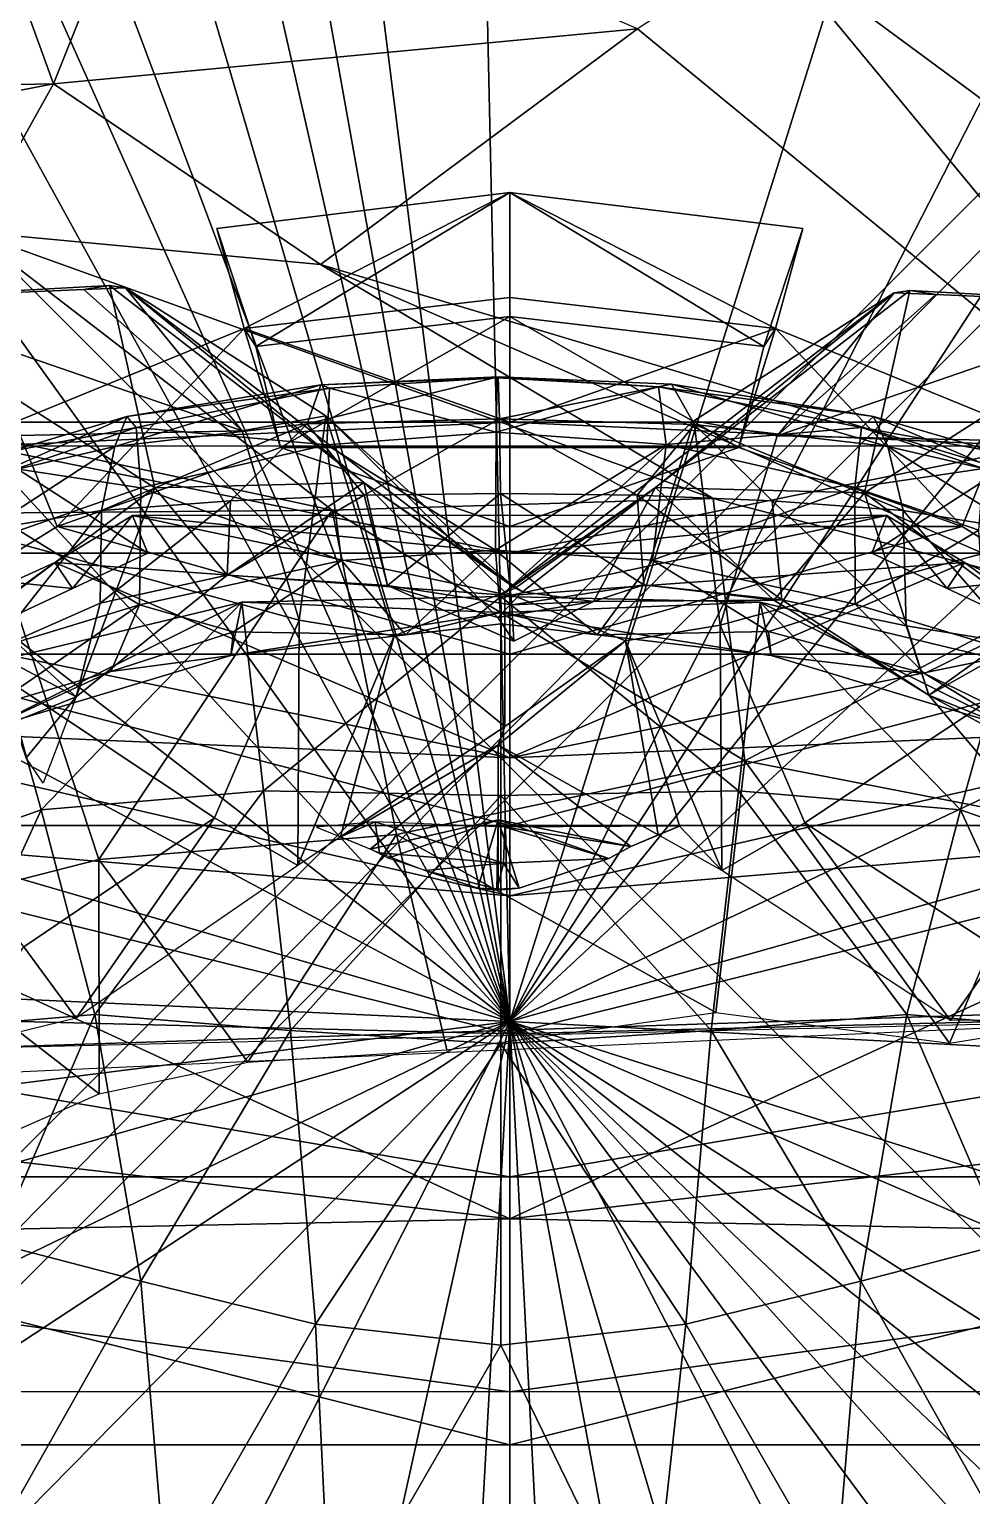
# Model space of a CAD drawing. Header units: metres. Extents: x -7.7 to 8, y -8.9 to 8.6.
# Drawn here: x -1.333 to 0.346, y 0.161 to 2.773 of the extents above; entities that cross this region are included whole.
import ezdxf

# ---------------------------------------------------------------- set-up
doc = ezdxf.new("R2010")
doc.units = ezdxf.units.M
doc.layers.add('LIBERTY', color=1, linetype='CONTINUOUS')

msp = doc.modelspace()

# ---------------------------------------------------------------- linework, layer by layer
at = {"layer": 'LIBERTY', "color": 7}
for points in [[(-7.53329, 8.63299, 0.068), (6.51222, 8.63299, 0.068), (-7.65053, -5.52977, 0.068)], [(-7.65053, -5.52977, 0.068), (6.51222, 8.63299, 0.068), (-7.53329, -5.64701, 0.068)], [(6.51222, 8.63299, 0.068), (6.62947, 8.51574, 0.068), (-7.53329, -5.64701, 0.068)], [(6.62947, 8.51574, 0.068), (6.51222, -5.64701, 0.068), (-7.53329, -5.64701, 0.068)], [(-7.53329, 8.51574, 1.70282), (-7.53329, -5.52977, 1.70282), (6.51222, -5.52977, 1.70282)], [(6.51222, 8.51574, 1.70282), (-7.53329, 8.51574, 1.70282), (6.51222, -5.52977, 1.70282)]]:
    msp.add_3dface(points, dxfattribs=at)
at = {"layer": 'LIBERTY', "color": 8}
for points in [[(4.35302, 8.44128, 1.70282), (4.80909, 7.52957, 1.70282), (-0.476806, 1.00573, 1.70282)], [(3.28199, 8.34503, 1.70282), (4.35302, 8.44128, 1.70282), (-0.476806, 1.00573, 1.70282)], [(1.48879, 7.28255, 1.70282), (3.28199, 8.34503, 1.70282), (-0.476806, 1.00573, 1.70282)], [(-1.67552, 7.6821, 4.58625), (-1.32735, 7.76374, 3.62288), (-0.476806, 1.00573, 1.70282)], [(-1.32735, 7.76374, 3.62288), (-0.62537, 7.66269, 2.23422), (-0.476806, 1.00573, 1.70282)], [(-1.92195, 7.36598, 5.52242), (-1.67552, 7.6821, 4.58625), (-0.476806, 1.00573, 1.70282)], [(-0.62537, 7.66269, 2.23422), (1.48879, 7.28255, 1.70282), (-0.476806, 1.00573, 1.70282)], [(4.80909, 7.52957, 1.70282), (4.74476, 5.85548, 1.70282), (-0.476806, 1.00573, 1.70282)], [(-2.31083, 7.2333, 6.25945), (-1.92195, 7.36598, 5.52242), (-0.476806, 1.00573, 1.70282)], [(-3.27361, 7.24602, 6.18086), (-2.84811, 7.32173, 6.3609), (-0.476806, 1.00573, 1.70282)], [(-2.84811, 7.32173, 6.3609), (-2.31083, 7.2333, 6.25945), (-0.476806, 1.00573, 1.70282)], [(-3.78088, 7.0084, 5.75108), (-3.27361, 7.24602, 6.18086), (-0.476806, 1.00573, 1.70282)], [(-4.21134, 6.20678, 5.27913), (-3.78088, 7.0084, 5.75108), (-0.476806, 1.00573, 1.70282)], [(-4.42806, 5.29645, 4.49038), (-4.21134, 6.20678, 5.27913), (-0.476806, 1.00573, 1.70282)], [(4.74476, 5.85548, 1.70282), (4.77645, 3.48371, 1.70282), (-0.476806, 1.00573, 1.70282)], [(-4.27164, 3.94917, 3.11127), (-4.42806, 5.29645, 4.49038), (-0.476806, 1.00573, 1.70282)], [(-4.34934, 3.07051, 2.64382), (-4.27164, 3.94917, 3.11127), (-0.476806, 1.00573, 1.70282)], [(4.77645, 3.48371, 1.70282), (4.41788, 2.38287, 1.70282), (-0.476806, 1.00573, 1.70282)], [(0.162123, 2.99657, 37.3349), (1.56463, 1.76336, 38.2819), (0.43796, 3.20768, 37.3217)], [(-1.28952, 2.67565, 36.3969), (-1.10272, 3.1438, 35.872), (-1.42076, 3.03617, 35.1147)], [(-1.28952, 2.67565, 36.3969), (-0.249324, 2.7735, 37.193), (-1.10272, 3.1438, 35.872)], [(-4.46891, 2.16925, 1.87476), (-4.34934, 3.07051, 2.64382), (-0.476806, 1.00573, 1.70282)], [(-1.76481, 2.66691, 35.3057), (-1.28952, 2.67565, 36.3969), (-1.42076, 3.03617, 35.1147)], [(1.56463, 1.76336, 38.2819), (0.162123, 2.99657, 37.3349), (-0.012257, 2.92597, 37.2225)], [(0.880599, 1.84557, 38.2685), (-0.012257, 2.92597, 37.2225), (-0.249324, 2.7735, 37.193)], [(0.880599, 1.84557, 38.2685), (1.56463, 1.76336, 38.2819), (-0.012257, 2.92597, 37.2225)], [(-0.813729, 2.35387, 37.3084), (-0.249324, 2.7735, 37.193), (-1.28952, 2.67565, 36.3969)], [(-0.813729, 2.35387, 37.3084), (0.880599, 1.84557, 38.2685), (-0.249324, 2.7735, 37.193)], [(-1.43675, 2.41216, 36.9052), (-1.28952, 2.67565, 36.3969), (-1.88719, 2.55987, 36.2596)], [(-1.88719, 2.55987, 36.2596), (-1.28952, 2.67565, 36.3969), (-1.76481, 2.66691, 35.3057)], [(-1.43675, 2.41216, 36.9052), (-0.813729, 2.35387, 37.3084), (-1.28952, 2.67565, 36.3969)], [(-0.79321, 1.91658, 38.3014), (-1.43675, 2.41216, 36.9052), (-2.36798, 2.25391, 36.6432)], [(-0.114645, 1.93727, 38.2704), (-0.813729, 2.35387, 37.3084), (-1.43675, 2.41216, 36.9052)], [(-0.79321, 1.91658, 38.3014), (-0.114645, 1.93727, 38.2704), (-1.43675, 2.41216, 36.9052)], [(-0.476806, 1.00573, 1.70282), (4.41788, 2.38287, 1.70282), (4.77043, 0.731899, 1.70282)], [(-0.114645, 1.93727, 38.2704), (0.516715, 1.77401, 38.1698), (-0.813729, 2.35387, 37.3084)], [(0.516715, 1.77401, 38.1698), (0.880599, 1.84557, 38.2685), (-0.813729, 2.35387, 37.3084)], [(-1.4123, 1.91117, 38.212), (-0.79321, 1.91658, 38.3014), (-2.36798, 2.25391, 36.6432)], [(-4.65866, 1.19584, 1.70282), (-4.46891, 2.16925, 1.87476), (-0.476806, 1.00573, 1.70282)], [(-0.79321, 1.91658, 38.3014), (-0.057995, 1.46954, 38.5091), (-0.114645, 1.93727, 38.2704)], [(-0.114645, 1.93727, 38.2704), (-0.057995, 1.46954, 38.5091), (0.516715, 1.77401, 38.1698)], [(-1.61387, 1.19085, 38.6316), (-1.20883, 1.29401, 38.5229), (-1.4123, 1.91117, 38.212)], [(-1.20883, 1.29401, 38.5229), (-0.79321, 1.91658, 38.3014), (-1.4123, 1.91117, 38.212)], [(-1.20883, 1.29401, 38.5229), (-0.678362, 1.33841, 38.5747), (-0.79321, 1.91658, 38.3014)], [(-0.678362, 1.33841, 38.5747), (-0.057995, 1.46954, 38.5091), (-0.79321, 1.91658, 38.3014)], [(-0.473088, 1.74757, 41.1243), (-0.237985, 1.7834, 41.1483), (-0.327468, 1.75367, 40.9328)], [(-0.237985, 1.7834, 41.1483), (-0.006396, 1.75628, 40.9401), (-0.327468, 1.75367, 40.9328)], [(-0.237985, 1.7834, 41.1483), (0.008143, 1.7567, 41.1678), (-0.006396, 1.75628, 40.9401)], [(-0.469645, 1.68319, 40.9572), (-0.473088, 1.74757, 41.1243), (-0.327468, 1.75367, 40.9328)], [(-0.057995, 1.46954, 38.5091), (0.476464, 1.36574, 38.4235), (0.516715, 1.77401, 38.1698)], [(-0.006396, 1.75628, 40.9401), (0.008143, 1.7567, 41.1678), (0.26999, 1.58706, 40.9209)], [(-0.057995, 1.46954, 38.5091), (-0.678362, 1.33841, 38.5747), (-0.109585, 1.02131, 38.3853)], [(-0.057995, 1.46954, 38.5091), (-0.109585, 1.02131, 38.3853), (0.306795, 0.966981, 38.2687)], [(0.476464, 1.36574, 38.4235), (-0.057995, 1.46954, 38.5091), (0.306795, 0.966981, 38.2687)], [(-0.77857, 1.33416, 38.4374), (-0.716461, 1.36111, 38.2991), (-0.820928, 1.35142, 38.299)], [(-0.77857, 1.33416, 38.4374), (-0.708946, 1.30602, 38.6638), (-0.716461, 1.36111, 38.2991)], [(-0.716461, 1.36111, 38.2991), (-0.487807, 1.2878, 38.7161), (-0.485656, 1.3519, 38.2972)], [(-0.708946, 1.30602, 38.6638), (-0.487807, 1.2878, 38.7161), (-0.716461, 1.36111, 38.2991)], [(0.482844, 0.995289, 38.2789), (0.476464, 1.36574, 38.4235), (0.306795, 0.966981, 38.2687)], [(-0.678362, 1.33841, 38.5747), (-1.20883, 1.29401, 38.5229), (-0.943666, 0.932877, 38.3836)], [(-0.589138, 0.954908, 38.3943), (-0.678362, 1.33841, 38.5747), (-0.943666, 0.932877, 38.3836)], [(-0.678362, 1.33841, 38.5747), (-0.589138, 0.954908, 38.3943), (-0.109585, 1.02131, 38.3853)], [(-0.487807, 1.2878, 38.7161), (-0.300226, 1.2959, 38.7122), (-0.485656, 1.3519, 38.2972)], [(-0.260966, 1.31703, 38.5839), (-0.174139, 1.35366, 38.2988), (-0.485656, 1.3519, 38.2972)], [(-0.300226, 1.2959, 38.7122), (-0.260966, 1.31703, 38.5839), (-0.485656, 1.3519, 38.2972)], [(-0.260966, 1.31703, 38.5839), (-0.212114, 1.33785, 38.4232), (-0.174139, 1.35366, 38.2988)], [(-0.627405, 1.27433, 38.9172), (-0.487807, 1.2878, 38.7161), (-0.708946, 1.30602, 38.6638)], [(-1.20883, 1.29401, 38.5229), (-1.61387, 1.19085, 38.6316), (-1.20846, 0.876667, 38.4563)], [(-1.20883, 1.29401, 38.5229), (-1.20846, 0.876667, 38.4563), (-0.943666, 0.932877, 38.3836)], [(-0.627405, 1.27433, 38.9172), (-0.499264, 1.24133, 39.2069), (-0.487807, 1.2878, 38.7161)], [(-0.499264, 1.24133, 39.2069), (-0.460031, 1.24314, 39.2039), (-0.487807, 1.2878, 38.7161)], [(-0.487807, 1.2878, 38.7161), (-0.460031, 1.24314, 39.2039), (-0.300226, 1.2959, 38.7122)], [(-0.533772, 1.24287, 39.2057), (-0.499264, 1.24133, 39.2069), (-0.627403, 1.27433, 38.9172)], [(-0.499841, 1.2397, 39.3037), (-0.499264, 1.24133, 39.2069), (-0.533772, 1.24287, 39.2057)], [(-0.499841, 1.2397, 39.3037), (-0.49719, 1.23972, 39.3112), (-0.499264, 1.24133, 39.2069)], [(-0.499264, 1.24133, 39.2069), (-0.49719, 1.23972, 39.3112), (-0.460031, 1.24314, 39.2039)], [(-4.65866, 1.19584, 1.70282), (-0.476806, 1.00573, 1.70282), (-5.07681, 0.424251, 1.70282)], [(-1.61387, 1.19085, 38.6316), (-1.46353, 0.764311, 38.5723), (-1.20846, 0.876667, 38.4563)], [(-2.57713, 0.859874, 38.4948), (-1.47093, 0.957707, 38.5473), (2.27544, 1.0797, 37.761)], [(-1.47093, 0.957707, 38.5473), (0.763872, 1.01009, 38.2707), (2.27544, 1.0797, 37.761)], [(-5.07681, 0.424251, 1.70282), (-0.476806, 1.00573, 1.70282), (-5.23976, -0.355865, 1.70282)], [(-5.23976, -0.355865, 1.70282), (-0.476806, 1.00573, 1.70282), (-4.90729, -1.13763, 1.70282)], [(-4.90729, -1.13763, 1.70282), (-0.476806, 1.00573, 1.70282), (-4.349, -1.53675, 1.70282)], [(-4.349, -1.53675, 1.70282), (-0.476806, 1.00573, 1.70282), (-3.91534, -2.48409, 1.70282)], [(-3.91534, -2.48409, 1.70282), (-0.476806, 1.00573, 1.70282), (-2.88971, -3.758, 1.70282)], [(-2.88971, -3.758, 1.70282), (-0.476806, 1.00573, 1.70282), (-1.68066, -4.42448, 1.70282)], [(-0.476806, 1.00573, 1.70282), (-0.767168, -4.21143, 1.70282), (-1.68066, -4.42448, 1.70282)], [(-0.476806, 1.00573, 1.70282), (-0.233383, -3.70386, 1.83629), (-0.767168, -4.21143, 1.70282)], [(0.374017, -3.56488, 2.18668), (-0.233383, -3.70386, 1.83629), (-0.476806, 1.00573, 1.70282)], [(0.800848, -3.29084, 3.27774), (0.374017, -3.56488, 2.18668), (-0.476806, 1.00573, 1.70282)], [(1.60673, -3.00854, 3.55503), (0.800848, -3.29084, 3.27774), (-0.476806, 1.00573, 1.70282)], [(2.42147, -2.90493, 3.33025), (1.60673, -3.00854, 3.55503), (-0.476806, 1.00573, 1.70282)], [(3.09125, -2.94536, 1.95232), (2.42147, -2.90493, 3.33025), (-0.476806, 1.00573, 1.70282)], [(3.09125, -2.94536, 1.95232), (-0.476806, 1.00573, 1.70282), (3.81552, -3.07995, 1.70282)], [(-0.476806, 1.00573, 1.70282), (4.36626, -2.83686, 1.70282), (3.81552, -3.07995, 1.70282)], [(-0.476806, 1.00573, 1.70282), (4.42365, -2.10151, 1.70282), (4.36626, -2.83686, 1.70282)], [(-0.476806, 1.00573, 1.70282), (4.09195, -0.954796, 1.70282), (4.42365, -2.10151, 1.70282)], [(-0.476806, 1.00573, 1.70282), (4.42515, -0.550049, 1.70282), (4.09195, -0.954796, 1.70282)], [(-0.476806, 1.00573, 1.70282), (4.77043, 0.731899, 1.70282), (4.42515, -0.550049, 1.70282)]]:
    msp.add_3dface(points, dxfattribs=at)
at = {"layer": 'LIBERTY', "color": 2}
for points in [[(-0.476806, 2.48228, 43.158), (-0.998916, 2.41819, 43.1639), (-0.95006, 2.23996, 43.139)], [(-0.998916, 2.41819, 43.1639), (-0.476806, 2.48228, 43.158), (-0.929386, 2.20786, 42.5919)], [(-0.476806, 2.48228, 43.158), (-0.95006, 2.23996, 43.139), (-0.476806, 2.29517, 43.123)], [(-0.929386, 2.20786, 42.5919), (-0.476806, 2.48228, 43.158), (-0.476806, 2.26104, 42.5715)], [(0.045303, 2.41819, 43.1639), (-0.476806, 2.48228, 43.158), (-0.003553, 2.23996, 43.139)], [(-0.003553, 2.23996, 43.139), (-0.476806, 2.48228, 43.158), (-0.476806, 2.29517, 43.123)], [(-0.476806, 2.48228, 43.158), (0.045303, 2.41819, 43.1639), (-0.024227, 2.20786, 42.5919)], [(-0.476806, 2.48228, 43.158), (-0.024227, 2.20786, 42.5919), (-0.476806, 2.26104, 42.5715)], [(-0.95006, 2.23996, 43.139), (-0.998916, 2.41819, 43.1639), (-0.929386, 2.20786, 42.5919)], [(0.045303, 2.41819, 43.1639), (-0.003553, 2.23996, 43.139), (-0.024227, 2.20786, 42.5919)], [(-0.95006, 2.23996, 43.139), (-0.476806, 2.07319, 43.1886), (-0.476806, 2.29517, 43.123)], [(-0.476806, 2.07319, 43.1886), (-0.003553, 2.23996, 43.139), (-0.476806, 2.29517, 43.123)], [(-0.885157, 2.02785, 42.6393), (-0.929386, 2.20786, 42.5919), (-0.476806, 2.26104, 42.5715)], [(-0.476806, 2.02785, 42.6393), (-0.885157, 2.02785, 42.6393), (-0.476806, 2.26104, 42.5715)], [(-0.024227, 2.20786, 42.5919), (-0.068456, 2.02785, 42.6393), (-0.476806, 2.26104, 42.5715)], [(-0.068456, 2.02785, 42.6393), (-0.476806, 2.02785, 42.6393), (-0.476806, 2.26104, 42.5715)], [(-1.35833, 2.07319, 43.1886), (-0.95006, 2.23996, 43.139), (-1.28292, 1.88746, 42.6937)], [(-1.35833, 2.07319, 43.1886), (-0.476806, 2.07319, 43.1886), (-0.95006, 2.23996, 43.139)], [(-1.28292, 1.88746, 42.6937), (-0.95006, 2.23996, 43.139), (-0.885157, 2.02785, 42.6393)], [(-0.885157, 2.02785, 42.6393), (-0.95006, 2.23996, 43.139), (-0.929386, 2.20786, 42.5919)], [(-0.476806, 2.07319, 43.1886), (0.404715, 2.07319, 43.1886), (-0.003553, 2.23996, 43.139)], [(-0.003553, 2.23996, 43.139), (-0.068456, 2.02785, 42.6393), (-0.024227, 2.20786, 42.5919)], [(-0.003553, 2.23996, 43.139), (0.329309, 1.88746, 42.6937), (-0.068456, 2.02785, 42.6393)], [(-0.003553, 2.23996, 43.139), (0.404715, 2.07319, 43.1886), (0.329309, 1.88746, 42.6937)], [(-1.65068, 1.65992, 42.782), (-1.35833, 2.07319, 43.1886), (-1.28292, 1.88746, 42.6937)], [(-1.4173, 2.03047, 43.3464), (-0.476806, 2.03075, 43.3458), (-0.476806, 2.07319, 43.1886)], [(-1.35833, 2.07319, 43.1886), (-1.4173, 2.03047, 43.3464), (-0.476806, 2.07319, 43.1886)], [(-0.476806, 2.03075, 43.3458), (0.463685, 2.03047, 43.3464), (-0.476806, 2.07319, 43.1886)], [(0.463685, 2.03047, 43.3464), (0.404715, 2.07319, 43.1886), (-0.476806, 2.07319, 43.1886)], [(0.404715, 2.07319, 43.1886), (0.697071, 1.65992, 42.782), (0.329309, 1.88746, 42.6937)], [(-1.86884, 1.8397, 43.4475), (-1.1218, 1.83984, 43.4471), (-1.4173, 2.03047, 43.3464)], [(-1.4173, 2.03047, 43.3464), (-0.476806, 1.83995, 43.4467), (-0.476806, 2.03075, 43.3458)], [(-1.1218, 1.83984, 43.4471), (-0.476806, 1.83995, 43.4467), (-1.4173, 2.03047, 43.3464)], [(-0.476806, 1.88746, 42.6937), (-1.28292, 1.88746, 42.6937), (-0.885157, 2.02785, 42.6393)], [(-0.476806, 1.88746, 42.6937), (-0.885157, 2.02785, 42.6393), (-0.476806, 2.02785, 42.6393)], [(-0.476806, 1.83995, 43.4467), (0.463685, 2.03047, 43.3464), (-0.476806, 2.03075, 43.3458)], [(-0.476806, 1.83995, 43.4467), (0.168191, 1.83984, 43.4471), (0.463685, 2.03047, 43.3464)], [(0.329309, 1.88746, 42.6937), (-0.476806, 1.88746, 42.6937), (-0.068456, 2.02785, 42.6393)], [(-0.068456, 2.02785, 42.6393), (-0.476806, 1.88746, 42.6937), (-0.476806, 2.02785, 42.6393)], [(0.168191, 1.83984, 43.4471), (0.915224, 1.8397, 43.4475), (0.463685, 2.03047, 43.3464)], [(-1.28718, 1.82329, 43.8639), (-1.1488, 1.90702, 43.8269), (-1.25592, 1.7766, 43.4746)], [(-1.28718, 1.82329, 43.8639), (-0.476806, 1.76445, 43.8892), (-1.1488, 1.90702, 43.8269)], [(-1.25592, 1.7766, 43.4746), (-1.1488, 1.90702, 43.8269), (-1.1218, 1.83984, 43.4471)], [(-1.1488, 1.90702, 43.8269), (-0.476806, 1.76445, 43.8892), (-0.476806, 1.90713, 43.8265)], [(-1.1488, 1.90702, 43.8269), (-0.476806, 1.90713, 43.8265), (-0.476806, 1.83995, 43.4467)], [(-1.1218, 1.83984, 43.4471), (-1.1488, 1.90702, 43.8269), (-0.476806, 1.83995, 43.4467)], [(-0.476806, 1.76445, 43.8892), (0.195191, 1.90702, 43.8269), (-0.476806, 1.90713, 43.8265)], [(-0.476806, 1.90713, 43.8265), (0.195191, 1.90702, 43.8269), (-0.476806, 1.83995, 43.4467)], [(-0.476806, 1.76445, 43.8892), (0.333562, 1.82329, 43.8639), (0.195191, 1.90702, 43.8269)], [(0.195191, 1.90702, 43.8269), (0.168191, 1.83984, 43.4471), (-0.476806, 1.83995, 43.4467)], [(0.195191, 1.90702, 43.8269), (0.302312, 1.7766, 43.4746), (0.168191, 1.83984, 43.4471)], [(0.195191, 1.90702, 43.8269), (0.333562, 1.82329, 43.8639), (0.302312, 1.7766, 43.4746)], [(-0.476806, 1.65992, 42.782), (-1.65068, 1.65992, 42.782), (-1.28292, 1.88746, 42.6937)], [(-0.476806, 1.65992, 42.782), (-1.28292, 1.88746, 42.6937), (-0.476806, 1.88746, 42.6937)], [(0.697071, 1.65992, 42.782), (-0.476806, 1.65992, 42.782), (0.329309, 1.88746, 42.6937)], [(0.329309, 1.88746, 42.6937), (-0.476806, 1.65992, 42.782), (-0.476806, 1.88746, 42.6937)], [(-1.86884, 1.8397, 43.4475), (-1.25592, 1.7766, 43.4746), (-1.1218, 1.83984, 43.4471)], [(-1.52419, 1.65066, 43.5291), (-1.25592, 1.7766, 43.4746), (-1.86884, 1.8397, 43.4475)], [(-1.1218, 1.83984, 43.4471), (-0.476806, 1.84006, 43.4463), (-0.476806, 1.8402, 43.4459)], [(-0.476806, 1.84006, 43.4463), (0.168191, 1.83984, 43.4471), (-0.476806, 1.8402, 43.4459)], [(0.302312, 1.7766, 43.4746), (0.915224, 1.8397, 43.4475), (0.168191, 1.83984, 43.4471)], [(0.302312, 1.7766, 43.4746), (0.570577, 1.65066, 43.5291), (0.915224, 1.8397, 43.4475)], [(-1.56279, 1.69763, 43.9186), (-1.28718, 1.82329, 43.8639), (-1.52419, 1.65066, 43.5291)], [(-1.56279, 1.69763, 43.9186), (-0.476806, 1.47542, 44.0217), (-1.28718, 1.82329, 43.8639)], [(-1.52419, 1.65066, 43.5291), (-1.28718, 1.82329, 43.8639), (-1.25592, 1.7766, 43.4746)], [(-0.476806, 1.47542, 44.0217), (-0.476806, 1.76445, 43.8892), (-1.28718, 1.82329, 43.8639)], [(-0.476806, 1.47542, 44.0217), (0.609175, 1.69763, 43.9186), (0.333562, 1.82329, 43.8639)], [(-0.476806, 1.76445, 43.8892), (-0.476806, 1.47542, 44.0217), (0.333562, 1.82329, 43.8639)], [(0.333562, 1.82329, 43.8639), (0.570577, 1.65066, 43.5291), (0.302312, 1.7766, 43.4746)], [(0.333562, 1.82329, 43.8639), (0.609175, 1.69763, 43.9186), (0.570577, 1.65066, 43.5291)], [(-1.79431, 1.53226, 43.9937), (-0.476806, 1.47542, 44.0217), (-1.56279, 1.69763, 43.9186)], [(-0.476806, 1.47542, 44.0217), (0.840698, 1.53226, 43.9937), (0.609175, 1.69763, 43.9186)], [(-0.476806, 1.35456, 42.9009), (-1.97462, 1.35456, 42.9009), (-1.65068, 1.65992, 42.782)], [(-0.476806, 1.35456, 42.9009), (-1.65068, 1.65992, 42.782), (-0.476806, 1.65992, 42.782)], [(1.02101, 1.35456, 42.9009), (-0.476806, 1.35456, 42.9009), (0.697071, 1.65992, 42.782)], [(0.697071, 1.65992, 42.782), (-0.476806, 1.35456, 42.9009), (-0.476806, 1.65992, 42.782)], [(-2.00259, 1.35707, 44.0841), (-0.476806, 1.22947, 44.1464), (-1.79431, 1.53226, 43.9937)], [(-0.476806, 1.22947, 44.1464), (-0.476806, 1.47542, 44.0217), (-1.79431, 1.53226, 43.9937)], [(-0.476806, 1.22947, 44.1464), (1.04897, 1.35707, 44.0841), (0.840698, 1.53226, 43.9937)], [(-0.476806, 1.47542, 44.0217), (-0.476806, 1.22947, 44.1464), (0.840698, 1.53226, 43.9937)], [(-2.33632, 0.869279, 44.3204), (-0.476806, 0.653912, 44.4234), (-2.00259, 1.35707, 44.0841)], [(-0.476806, 0.983801, 43.0458), (-2.24235, 1.0282, 43.0458), (-1.97462, 1.35456, 42.9009)], [(-0.476806, 0.653912, 44.4234), (-0.476806, 1.22947, 44.1464), (-2.00259, 1.35707, 44.0841)], [(-0.476806, 0.983801, 43.0458), (-1.97462, 1.35456, 42.9009), (-0.476806, 1.35456, 42.9009)], [(-0.476806, 0.653912, 44.4234), (1.3827, 0.869279, 44.3204), (1.04897, 1.35707, 44.0841)], [(-0.476806, 1.22947, 44.1464), (-0.476806, 0.653912, 44.4234), (1.04897, 1.35707, 44.0841)], [(1.28874, 1.0282, 43.0458), (-0.476806, 0.983801, 43.0458), (1.02101, 1.35456, 42.9009)], [(1.02101, 1.35456, 42.9009), (-0.476806, 0.983801, 43.0458), (-0.476806, 1.35456, 42.9009)], [(-0.476806, 0.729098, 43.1556), (-2.37684, 0.729098, 43.1556), (-2.24235, 1.0282, 43.0458)], [(-0.476806, 0.729098, 43.1556), (-2.24235, 1.0282, 43.0458), (-0.476806, 0.983801, 43.0458)], [(1.42323, 0.729098, 43.1556), (-0.476806, 0.729098, 43.1556), (1.28874, 1.0282, 43.0458)], [(1.28874, 1.0282, 43.0458), (-0.476806, 0.729098, 43.1556), (-0.476806, 0.983801, 43.0458)], [(-2.43993, 0.613729, 44.4444), (-0.476806, 0.653912, 44.4234), (-2.33632, 0.869279, 44.3204)], [(-0.476806, 0.653912, 44.4234), (1.48632, 0.613729, 44.4444), (1.3827, 0.869279, 44.3204)], [(-0.476806, 0.251642, 43.3426), (-2.56979, 0.251642, 43.3426), (-2.37684, 0.729098, 43.1556)], [(-0.476806, 0.251642, 43.3426), (-2.37684, 0.729098, 43.1556), (-0.476806, 0.729098, 43.1556)], [(1.61617, 0.251642, 43.3426), (-0.476806, 0.251642, 43.3426), (1.42323, 0.729098, 43.1556)], [(1.42323, 0.729098, 43.1556), (-0.476806, 0.251642, 43.3426), (-0.476806, 0.729098, 43.1556)], [(-2.43993, 0.613729, 44.4444), (-0.476806, 0.345918, 44.5942), (-0.476806, 0.653912, 44.4234)], [(-0.476806, 0.345918, 44.5942), (1.48632, 0.613729, 44.4444), (-0.476806, 0.653912, 44.4234)], [(-2.54152, 0.346796, 44.5939), (-0.476806, 0.345918, 44.5942), (-2.43993, 0.613729, 44.4444)], [(-0.476806, 0.345918, 44.5942), (1.5879, 0.346796, 44.5939), (1.48632, 0.613729, 44.4444)], [(-2.604, -0.251465, 44.9168), (-0.476806, -0.24818, 44.9149), (-2.54152, 0.346796, 44.5939)], [(-0.476806, -0.24818, 44.9149), (-0.476806, 0.345918, 44.5942), (-2.54152, 0.346796, 44.5939)], [(-0.476806, -0.24818, 44.9149), (1.65039, -0.251465, 44.9168), (1.5879, 0.346796, 44.5939)], [(-0.476806, 0.345918, 44.5942), (-0.476806, -0.24818, 44.9149), (1.5879, 0.346796, 44.5939)], [(-0.476806, -0.242513, 43.5372), (-2.61604, -0.242513, 43.5372), (-2.56979, 0.251642, 43.3426)], [(-0.476806, -0.242513, 43.5372), (-2.56979, 0.251642, 43.3426), (-0.476806, 0.251642, 43.3426)], [(1.66242, -0.242513, 43.5372), (-0.476806, -0.242513, 43.5372), (1.61617, 0.251642, 43.3426)], [(1.61617, 0.251642, 43.3426), (-0.476806, -0.242513, 43.5372), (-0.476806, 0.251642, 43.3426)]]:
    msp.add_3dface(points, dxfattribs=at)
at = {"layer": 'LIBERTY', "color": 1}
for points in [[(-1.63432, 2.29197, 38.5867), (-1.18964, 2.31628, 38.5318), (-1.23571, 2.30918, 38.5106)], [(-1.63432, 2.29197, 38.5867), (-1.10912, 1.95632, 39.849), (-1.18964, 2.31628, 38.5318)], [(-1.63432, 2.29197, 38.5867), (-1.23571, 2.30918, 38.5106), (-0.953367, 2.05744, 38.3737)], [(-1.18964, 2.31628, 38.5318), (-1.16152, 2.31217, 38.5756), (-1.23571, 2.30918, 38.5106)], [(-1.23571, 2.30918, 38.5106), (-1.16152, 2.31217, 38.5756), (-0.953367, 2.05744, 38.3737)], [(-0.736647, 1.9656, 39.8119), (-1.16152, 2.31217, 38.5756), (-1.18964, 2.31628, 38.5318)], [(-1.10912, 1.95632, 39.849), (-0.736647, 1.9656, 39.8119), (-1.18964, 2.31628, 38.5318)], [(-1.16152, 2.31217, 38.5756), (-0.804601, 2.08456, 38.4694), (-0.953367, 2.05744, 38.3737)], [(-0.736647, 1.9656, 39.8119), (-0.466902, 1.7773, 39.6419), (-1.16152, 2.31217, 38.5756)], [(-1.16152, 2.31217, 38.5756), (-0.466902, 1.7773, 39.6419), (-0.804601, 2.08456, 38.4694)], [(-0.485535, 1.7703, 39.5258), (-0.216966, 1.95673, 39.7043), (0.207904, 2.3033, 38.468)], [(-0.485535, 1.7703, 39.5258), (0.207904, 2.3033, 38.468), (-0.149012, 2.07569, 38.3617)], [(0.207904, 2.3033, 38.468), (-0.216966, 1.95673, 39.7043), (0.236024, 2.30741, 38.4242)], [(-0.216966, 1.95673, 39.7043), (0.15551, 1.94745, 39.7413), (0.236024, 2.30741, 38.4242)], [(-0.149012, 2.07569, 38.3617), (0.207904, 2.3033, 38.468), (-0.000246, 2.04857, 38.2661)], [(0.207904, 2.3033, 38.468), (0.282095, 2.30031, 38.4029), (-0.000246, 2.04857, 38.2661)], [(0.282095, 2.30031, 38.4029), (0.680709, 2.28309, 38.4791), (-0.000246, 2.04857, 38.2661)], [(0.15551, 1.94745, 39.7413), (0.680709, 2.28309, 38.4791), (0.236024, 2.30741, 38.4242)], [(0.207904, 2.3033, 38.468), (0.236024, 2.30741, 38.4242), (0.282095, 2.30031, 38.4029)], [(0.236024, 2.30741, 38.4242), (0.680709, 2.28309, 38.4791), (0.282095, 2.30031, 38.4029)], [(-2.00742, 2.03563, 38.5713), (-1.63432, 2.29197, 38.5867), (-0.953367, 2.05744, 38.3737)], [(-1.41122, 1.73035, 39.8346), (-1.10912, 1.95632, 39.849), (-1.63432, 2.29197, 38.5867)], [(0.680709, 2.28309, 38.4791), (1.05381, 2.02676, 38.4637), (-0.000246, 2.04857, 38.2661)], [(0.15551, 1.94745, 39.7413), (0.457608, 1.72148, 39.727), (0.680709, 2.28309, 38.4791)], [(-0.813259, 2.13971, 42.0584), (-0.497235, 2.15389, 42.0458), (-0.837515, 2.0698, 41.739)], [(-0.837515, 2.0698, 41.739), (-0.497235, 2.15389, 42.0458), (-0.495153, 2.07899, 41.7248)], [(-0.813259, 2.13971, 42.0584), (-0.499313, 2.152, 42.3322), (-0.497235, 2.15389, 42.0458)], [(-0.797704, 2.13365, 42.3423), (-0.499313, 2.152, 42.3322), (-0.813259, 2.13971, 42.0584)], [(-0.797704, 2.13365, 42.3423), (-0.501042, 2.05512, 42.5492), (-0.499313, 2.152, 42.3322)], [(-0.501042, 2.05512, 42.5492), (-0.211709, 2.13624, 42.3399), (-0.499313, 2.152, 42.3322)], [(-0.499313, 2.152, 42.3322), (-0.211709, 2.13624, 42.3399), (-0.497235, 2.15389, 42.0458)], [(-0.211709, 2.13624, 42.3399), (-0.188755, 2.14064, 42.054), (-0.497235, 2.15389, 42.0458)], [(-0.497235, 2.15389, 42.0458), (-0.188755, 2.14064, 42.054), (-0.495153, 2.07899, 41.7248)], [(-1.15902, 2.08329, 42.085), (-0.813259, 2.13971, 42.0584), (-1.18065, 2.0299, 41.7674)], [(-1.18065, 2.0299, 41.7674), (-0.813259, 2.13971, 42.0584), (-0.837515, 2.0698, 41.739)], [(-1.15902, 2.08329, 42.085), (-0.797704, 2.13365, 42.3423), (-0.813259, 2.13971, 42.0584)], [(-1.14235, 2.06328, 42.3757), (-0.797704, 2.13365, 42.3423), (-1.15902, 2.08329, 42.085)], [(-1.14235, 2.06328, 42.3757), (-0.80263, 2.03281, 42.5606), (-0.797704, 2.13365, 42.3423)], [(-0.80263, 2.03281, 42.5606), (-0.501042, 2.05512, 42.5492), (-0.797704, 2.13365, 42.3423)], [(-0.501042, 2.05512, 42.5492), (-0.197886, 2.03334, 42.5606), (-0.211709, 2.13624, 42.3399)], [(-0.188755, 2.14064, 42.054), (-0.147556, 2.06904, 41.738), (-0.495153, 2.07899, 41.7248)], [(-0.211709, 2.13624, 42.3399), (0.171018, 2.0834, 42.085), (-0.188755, 2.14064, 42.054)], [(-0.197886, 2.03334, 42.5606), (0.149967, 2.06367, 42.3757), (-0.211709, 2.13624, 42.3399)], [(-0.211709, 2.13624, 42.3399), (0.149967, 2.06367, 42.3757), (0.171018, 2.0834, 42.085)], [(-0.188755, 2.14064, 42.054), (0.197102, 2.02988, 41.7674), (-0.147556, 2.06904, 41.738)], [(-0.188755, 2.14064, 42.054), (0.171018, 2.0834, 42.085), (0.197102, 2.02988, 41.7674)], [(-1.37063, 2.02004, 42.1087), (-1.15902, 2.08329, 42.085), (-1.38759, 1.98132, 41.8028)], [(-1.38759, 1.98132, 41.8028), (-1.15902, 2.08329, 42.085), (-1.18065, 2.0299, 41.7674)], [(-1.37063, 2.02004, 42.1087), (-1.14235, 2.06328, 42.3757), (-1.15902, 2.08329, 42.085)], [(-1.20404, 1.9157, 41.4624), (-0.837515, 2.0698, 41.739), (-0.974247, 1.93266, 41.43)], [(-1.18065, 2.0299, 41.7674), (-0.837515, 2.0698, 41.739), (-1.20404, 1.9157, 41.4624)], [(-0.974247, 1.93266, 41.43), (-0.837515, 2.0698, 41.739), (-0.736113, 1.94284, 41.4106)], [(-0.953367, 2.05744, 38.3737), (-0.804601, 2.08456, 38.4694), (-0.851794, 1.72032, 38.2697)], [(-0.804601, 2.08456, 38.4694), (-0.682849, 1.69256, 38.3531), (-0.851794, 1.72032, 38.2697)], [(-0.837515, 2.0698, 41.739), (-0.495153, 2.07899, 41.7248), (-0.736113, 1.94284, 41.4106)], [(-0.804601, 2.08456, 38.4694), (-0.485535, 1.7703, 39.5258), (-0.682849, 1.69256, 38.3531)], [(-0.466902, 1.7773, 39.6419), (-0.485535, 1.7703, 39.5258), (-0.804601, 2.08456, 38.4694)], [(-0.736113, 1.94284, 41.4106), (-0.495153, 2.07899, 41.7248), (-0.493413, 1.94623, 41.4042)], [(-0.495153, 2.07899, 41.7248), (-0.249923, 1.94284, 41.4106), (-0.493413, 1.94623, 41.4042)], [(-0.495153, 2.07899, 41.7248), (-0.147556, 2.06904, 41.738), (-0.249923, 1.94284, 41.4106)], [(-0.485535, 1.7703, 39.5258), (-0.149012, 2.07569, 38.3617), (-0.270764, 1.68369, 38.2455)], [(-0.270764, 1.68369, 38.2455), (-0.149012, 2.07569, 38.3617), (-0.101819, 1.71145, 38.1621)], [(-0.147556, 2.06904, 41.738), (-0.009424, 1.93266, 41.43), (-0.249923, 1.94284, 41.4106)], [(-0.197886, 2.03334, 42.5606), (0.137859, 1.95657, 42.6), (0.149967, 2.06367, 42.3757)], [(-0.149012, 2.07569, 38.3617), (-0.000246, 2.04857, 38.2661), (-0.101819, 1.71145, 38.1621)], [(-0.147556, 2.06904, 41.738), (0.224307, 1.9157, 41.4624), (-0.009424, 1.93266, 41.43)], [(-0.147556, 2.06904, 41.738), (0.197102, 2.02988, 41.7674), (0.224307, 1.9157, 41.4624)], [(0.137859, 1.95657, 42.6), (0.367348, 1.99039, 42.3919), (0.149967, 2.06367, 42.3757)], [(0.149967, 2.06367, 42.3757), (0.386921, 2.02, 42.1087), (0.171018, 2.0834, 42.085)], [(0.149967, 2.06367, 42.3757), (0.367348, 1.99039, 42.3919), (0.386921, 2.02, 42.1087)], [(0.171018, 2.0834, 42.085), (0.386921, 2.02, 42.1087), (0.408295, 1.98124, 41.8028)], [(0.171018, 2.0834, 42.085), (0.408295, 1.98124, 41.8028), (0.197102, 2.02988, 41.7674)], [(-2.00742, 2.03563, 38.5713), (-0.953367, 2.05744, 38.3737), (-0.851794, 1.72032, 38.2697)], [(-1.3555, 1.99019, 42.3919), (-1.14235, 2.06328, 42.3757), (-1.37063, 2.02004, 42.1087)], [(-1.3555, 1.99019, 42.3919), (-1.13385, 1.95585, 42.6), (-1.14235, 2.06328, 42.3757)], [(-1.13385, 1.95585, 42.6), (-0.80263, 2.03281, 42.5606), (-1.14235, 2.06328, 42.3757)], [(-0.80263, 2.03281, 42.5606), (-0.502078, 1.8451, 42.6619), (-0.501042, 2.05512, 42.5492)], [(-0.502078, 1.8451, 42.6619), (-0.197886, 2.03334, 42.5606), (-0.501042, 2.05512, 42.5492)], [(-0.000246, 2.04857, 38.2661), (1.05381, 2.02676, 38.4637), (-0.101819, 1.71145, 38.1621)], [(-2.00742, 2.03563, 38.5713), (-0.851794, 1.72032, 38.2697), (-1.00286, 1.36826, 38.1966)], [(-1.34234, 1.13825, 38.2125), (-2.00742, 2.03563, 38.5713), (-1.00286, 1.36826, 38.1966)], [(-1.40915, 1.88104, 41.5161), (-1.18065, 2.0299, 41.7674), (-1.20404, 1.9157, 41.4624)], [(-1.38759, 1.98132, 41.8028), (-1.18065, 2.0299, 41.7674), (-1.40915, 1.88104, 41.5161)], [(-1.13385, 1.95585, 42.6), (-0.776648, 1.82643, 42.6732), (-0.80263, 2.03281, 42.5606)], [(-0.776648, 1.82643, 42.6732), (-0.502078, 1.8451, 42.6619), (-0.80263, 2.03281, 42.5606)], [(-0.502078, 1.8451, 42.6619), (-0.222333, 1.8272, 42.6731), (-0.197886, 2.03334, 42.5606)], [(-0.222333, 1.8272, 42.6731), (0.137859, 1.95657, 42.6), (-0.197886, 2.03334, 42.5606)], [(-0.101819, 1.71145, 38.1621), (1.05381, 2.02676, 38.4637), (0.049248, 1.35939, 38.089)], [(0.049248, 1.35939, 38.089), (1.05381, 2.02676, 38.4637), (0.397178, 1.13198, 38.0757)], [(0.197102, 2.02988, 41.7674), (0.408295, 1.98124, 41.8028), (0.433677, 1.88104, 41.5161)], [(0.197102, 2.02988, 41.7674), (0.433677, 1.88104, 41.5161), (0.224307, 1.9157, 41.4624)], [(-1.35066, 1.87992, 42.6127), (-1.13385, 1.95585, 42.6), (-1.3555, 1.99019, 42.3919)], [(0.137859, 1.95657, 42.6), (0.358864, 1.88043, 42.6127), (0.367348, 1.99039, 42.3919)], [(-1.10912, 1.95632, 39.849), (-0.980274, 1.8008, 41.1232), (-0.736647, 1.9656, 39.8119)], [(-0.980274, 1.8008, 41.1232), (-0.694581, 1.78239, 41.0965), (-0.736647, 1.9656, 39.8119)], [(-0.694581, 1.78239, 41.0965), (-0.497775, 1.7252, 40.6665), (-0.736647, 1.9656, 39.8119)], [(-0.736647, 1.9656, 39.8119), (-0.454062, 1.7707, 40.4705), (-0.466902, 1.7773, 39.6419)], [(-0.497775, 1.7252, 40.6665), (-0.454062, 1.7707, 40.4705), (-0.736647, 1.9656, 39.8119)], [(-1.24953, 1.58353, 40.9806), (-1.10912, 1.95632, 39.849), (-1.41122, 1.73035, 39.8346)], [(-1.35066, 1.87992, 42.6127), (-1.13672, 1.74789, 42.7183), (-1.13385, 1.95585, 42.6)], [(-1.24953, 1.58353, 40.9806), (-0.980274, 1.8008, 41.1232), (-1.10912, 1.95632, 39.849)], [(-1.13672, 1.74789, 42.7183), (-0.776648, 1.82643, 42.6732), (-1.13385, 1.95585, 42.6)], [(-0.974247, 1.93266, 41.43), (-0.736113, 1.94284, 41.4106), (-0.980274, 1.8008, 41.1232)], [(-0.980274, 1.8008, 41.1232), (-0.736113, 1.94284, 41.4106), (-0.694581, 1.78239, 41.0965)], [(-0.736113, 1.94284, 41.4106), (-0.493413, 1.94623, 41.4042), (-0.694581, 1.78239, 41.0965)], [(-0.493413, 1.94623, 41.4042), (-0.473088, 1.74757, 41.1243), (-0.694581, 1.78239, 41.0965)], [(-0.493413, 1.94623, 41.4042), (-0.237985, 1.7834, 41.1483), (-0.473088, 1.74757, 41.1243)], [(-0.493413, 1.94623, 41.4042), (-0.249923, 1.94284, 41.4106), (-0.237985, 1.7834, 41.1483)], [(-0.466902, 1.7773, 39.6419), (-0.216966, 1.95673, 39.7043), (-0.485535, 1.7703, 39.5258)], [(-0.454062, 1.7707, 40.4705), (-0.216966, 1.95673, 39.7043), (-0.466902, 1.7773, 39.6419)], [(-0.454062, 1.7707, 40.4705), (-0.327468, 1.75367, 40.9328), (-0.216966, 1.95673, 39.7043)], [(-0.327468, 1.75367, 40.9328), (-0.006396, 1.75628, 40.9401), (-0.216966, 1.95673, 39.7043)], [(-0.249923, 1.94284, 41.4106), (-0.009424, 1.93266, 41.43), (0.008143, 1.7567, 41.1678)], [(-0.249923, 1.94284, 41.4106), (0.008143, 1.7567, 41.1678), (-0.237985, 1.7834, 41.1483)], [(-0.222333, 1.8272, 42.6731), (0.138606, 1.74884, 42.7183), (0.137859, 1.95657, 42.6)], [(-0.006396, 1.75628, 40.9401), (0.15551, 1.94745, 39.7413), (-0.216966, 1.95673, 39.7043)], [(-0.006396, 1.75628, 40.9401), (0.26999, 1.58706, 40.9209), (0.15551, 1.94745, 39.7413)], [(0.138606, 1.74884, 42.7183), (0.358864, 1.88043, 42.6127), (0.137859, 1.95657, 42.6)], [(0.15551, 1.94745, 39.7413), (0.26999, 1.58706, 40.9209), (0.457608, 1.72148, 39.727)], [(-1.40915, 1.88104, 41.5161), (-1.20404, 1.9157, 41.4624), (-1.402, 1.66445, 41.2856)], [(-1.402, 1.66445, 41.2856), (-1.20404, 1.9157, 41.4624), (-1.20644, 1.75077, 41.2445)], [(-1.20404, 1.9157, 41.4624), (-0.974247, 1.93266, 41.43), (-1.20644, 1.75077, 41.2445)], [(-1.20644, 1.75077, 41.2445), (-0.974247, 1.93266, 41.43), (-0.980274, 1.8008, 41.1232)], [(-0.009424, 1.93266, 41.43), (0.22978, 1.71013, 41.2135), (0.008143, 1.7567, 41.1678)], [(-0.009424, 1.93266, 41.43), (0.224307, 1.9157, 41.4624), (0.22978, 1.71013, 41.2135)], [(0.224307, 1.9157, 41.4624), (0.433677, 1.88104, 41.5161), (0.430712, 1.67741, 41.286)], [(0.224307, 1.9157, 41.4624), (0.430712, 1.67741, 41.286), (0.22978, 1.71013, 41.2135)], [(-1.36458, 1.67833, 42.7313), (-1.13672, 1.74789, 42.7183), (-1.35066, 1.87992, 42.6127)], [(0.138606, 1.74884, 42.7183), (0.370757, 1.67905, 42.7313), (0.358864, 1.88043, 42.6127)], [(-0.776648, 1.82643, 42.6732), (-0.662787, 1.69442, 42.6683), (-0.502078, 1.8451, 42.6619)], [(-0.662787, 1.69442, 42.6683), (-0.492261, 1.71413, 42.6632), (-0.502078, 1.8451, 42.6619)], [(-0.321312, 1.69446, 42.669), (-0.222333, 1.8272, 42.6731), (-0.502078, 1.8451, 42.6619)], [(-0.492261, 1.71413, 42.6632), (-0.321312, 1.69446, 42.669), (-0.502078, 1.8451, 42.6619)], [(-1.13672, 1.74789, 42.7183), (-0.969023, 1.69982, 42.6971), (-0.776648, 1.82643, 42.6732)], [(-0.776648, 1.82643, 42.6732), (-0.969023, 1.69982, 42.6971), (-0.662787, 1.69442, 42.6683)], [(-0.015664, 1.69989, 42.6992), (-0.222333, 1.8272, 42.6731), (-0.321312, 1.69446, 42.669)], [(-0.015664, 1.69989, 42.6992), (0.138606, 1.74884, 42.7183), (-0.222333, 1.8272, 42.6731)], [(-1.20644, 1.75077, 41.2445), (-0.980274, 1.8008, 41.1232), (-1.24953, 1.58353, 40.9806)], [(-0.694581, 1.78239, 41.0965), (-0.469645, 1.68319, 40.9572), (-0.497775, 1.7252, 40.6665)], [(-0.694581, 1.78239, 41.0965), (-0.473088, 1.74757, 41.1243), (-0.469645, 1.68319, 40.9572)], [(-1.41002, 1.52639, 43.1222), (-0.954264, 1.75252, 43.8436), (-0.973589, 1.65744, 43.0847)], [(-1.38644, 1.64847, 43.8604), (-0.954264, 1.75252, 43.8436), (-1.41002, 1.52639, 43.1222)], [(-1.402, 1.66445, 41.2856), (-1.20644, 1.75077, 41.2445), (-1.24953, 1.58353, 40.9806)], [(-1.38644, 1.64847, 43.8604), (-1.31159, 1.38243, 44.5014), (-0.954264, 1.75252, 43.8436)], [(-1.31159, 1.38243, 44.5014), (-0.915791, 1.41643, 44.5014), (-0.954264, 1.75252, 43.8436)], [(-0.954264, 1.75252, 43.8436), (-0.492335, 1.73373, 43.1795), (-0.973589, 1.65744, 43.0847)], [(-0.915791, 1.41643, 44.5014), (-0.492439, 1.76276, 43.9122), (-0.954264, 1.75252, 43.8436)], [(-0.954264, 1.75252, 43.8436), (-0.492439, 1.76276, 43.9122), (-0.492335, 1.73373, 43.1795)], [(-0.915791, 1.41643, 44.5014), (-0.492532, 1.40801, 44.546), (-0.492439, 1.76276, 43.9122)], [(-0.485535, 1.7703, 39.5258), (-0.485562, 1.53082, 39.0788), (-0.682849, 1.69256, 38.3531)], [(-0.497775, 1.7252, 40.6665), (-0.327468, 1.75367, 40.9328), (-0.454062, 1.7707, 40.4705)], [(-0.469645, 1.68319, 40.9572), (-0.327468, 1.75367, 40.9328), (-0.497775, 1.7252, 40.6665)], [(-0.492532, 1.40801, 44.546), (-0.069422, 1.41645, 44.5014), (-0.492439, 1.76276, 43.9122)], [(-0.492439, 1.76276, 43.9122), (-0.069422, 1.41645, 44.5014), (-0.030763, 1.75255, 43.8436)], [(-0.492439, 1.76276, 43.9122), (-0.030763, 1.75255, 43.8436), (-0.492335, 1.73373, 43.1795)], [(-0.492335, 1.73373, 43.1795), (-0.030763, 1.75255, 43.8436), (-0.011231, 1.65746, 43.0847)], [(-0.485562, 1.53082, 39.0788), (-0.485535, 1.7703, 39.5258), (-0.270764, 1.68369, 38.2455)], [(-0.069422, 1.41645, 44.5014), (0.32639, 1.38246, 44.5014), (-0.030763, 1.75255, 43.8436)], [(-0.030763, 1.75255, 43.8436), (0.401412, 1.64851, 43.8604), (0.425261, 1.52643, 43.1222)], [(-0.030763, 1.75255, 43.8436), (0.425261, 1.52643, 43.1222), (-0.011231, 1.65746, 43.0847)], [(0.32639, 1.38246, 44.5014), (0.401412, 1.64851, 43.8604), (-0.030763, 1.75255, 43.8436)], [(0.008143, 1.7567, 41.1678), (0.22978, 1.71013, 41.2135), (0.26999, 1.58706, 40.9209)], [(-1.36163, 1.53856, 40.5065), (-1.24953, 1.58353, 40.9806), (-1.41122, 1.73035, 39.8346)], [(-1.36458, 1.67833, 42.7313), (-1.39879, 1.56664, 42.7416), (-1.13672, 1.74789, 42.7183)], [(-1.39879, 1.56664, 42.7416), (-1.18744, 1.62871, 42.7596), (-1.13672, 1.74789, 42.7183)], [(-1.13672, 1.74789, 42.7183), (-1.18744, 1.62871, 42.7596), (-0.969023, 1.69982, 42.6971)], [(-0.973589, 1.65744, 43.0847), (-0.492335, 1.73373, 43.1795), (-0.662787, 1.69442, 42.6683)], [(-0.662787, 1.69442, 42.6683), (-0.492335, 1.73373, 43.1795), (-0.492261, 1.71413, 42.6632)], [(-0.492335, 1.73373, 43.1795), (-0.011231, 1.65746, 43.0847), (-0.321312, 1.69446, 42.669)], [(-0.492335, 1.73373, 43.1795), (-0.321312, 1.69446, 42.669), (-0.492261, 1.71413, 42.6632)], [(0.262225, 1.62539, 42.7679), (0.138606, 1.74884, 42.7183), (-0.015664, 1.69989, 42.6992)], [(0.262225, 1.62539, 42.7679), (0.370757, 1.67905, 42.7313), (0.138606, 1.74884, 42.7183)], [(-1.18744, 1.62871, 42.7596), (-0.973589, 1.65744, 43.0847), (-0.969023, 1.69982, 42.6971)], [(-0.851794, 1.72032, 38.2697), (-0.85448, 1.28321, 38.2712), (-1.00286, 1.36826, 38.1966)], [(-0.969023, 1.69982, 42.6971), (-0.973589, 1.65744, 43.0847), (-0.662787, 1.69442, 42.6683)], [(-0.682849, 1.69256, 38.3531), (-0.85448, 1.28321, 38.2712), (-0.851794, 1.72032, 38.2697)], [(-0.011231, 1.65746, 43.0847), (-0.015664, 1.69989, 42.6992), (-0.321312, 1.69446, 42.669)], [(-0.099133, 1.27434, 38.1636), (-0.270764, 1.68369, 38.2455), (-0.101819, 1.71145, 38.1621)], [(-0.099133, 1.27434, 38.1636), (-0.101819, 1.71145, 38.1621), (0.049248, 1.35939, 38.089)], [(-0.011231, 1.65746, 43.0847), (0.262225, 1.62539, 42.7679), (-0.015664, 1.69989, 42.6992)], [(0.22978, 1.71013, 41.2135), (0.430712, 1.67741, 41.286), (0.26999, 1.58706, 40.9209)], [(0.26999, 1.58706, 40.9209), (0.413481, 1.52854, 40.3999), (0.457608, 1.72148, 39.727)], [(-0.682849, 1.69256, 38.3531), (-0.77857, 1.33416, 38.4374), (-0.85448, 1.28321, 38.2712)], [(-0.485562, 1.53082, 39.0788), (-0.77857, 1.33416, 38.4374), (-0.682849, 1.69256, 38.3531)], [(-0.497174, 1.49808, 39.0783), (-0.485562, 1.53082, 39.0788), (-0.270764, 1.68369, 38.2455)], [(-0.212114, 1.33785, 38.4232), (-0.497174, 1.49808, 39.0783), (-0.270764, 1.68369, 38.2455)], [(-0.174139, 1.35366, 38.2988), (-0.212114, 1.33785, 38.4232), (-0.270764, 1.68369, 38.2455)], [(-0.174139, 1.35366, 38.2988), (-0.270764, 1.68369, 38.2455), (-0.099133, 1.27434, 38.1636)], [(0.262225, 1.62539, 42.7679), (0.401587, 1.55789, 42.7539), (0.370757, 1.67905, 42.7313)], [(0.430712, 1.67741, 41.286), (0.432286, 1.49883, 40.9605), (0.26999, 1.58706, 40.9209)], [(-1.62181, 1.27344, 44.5219), (-1.31159, 1.38243, 44.5014), (-1.38644, 1.64847, 43.8604)], [(-1.41002, 1.52639, 43.1222), (-0.973589, 1.65744, 43.0847), (-1.18744, 1.62871, 42.7596)], [(-1.402, 1.66445, 41.2856), (-1.24953, 1.58353, 40.9806), (-1.33811, 1.47535, 40.8433)], [(-0.011231, 1.65746, 43.0847), (0.425261, 1.52643, 43.1222), (0.262225, 1.62539, 42.7679)], [(0.32639, 1.38246, 44.5014), (0.636697, 1.2735, 44.522), (0.401412, 1.64851, 43.8604)], [(-1.41002, 1.52639, 43.1222), (-1.18744, 1.62871, 42.7596), (-1.39879, 1.56664, 42.7416)], [(0.262225, 1.62539, 42.7679), (0.425261, 1.52643, 43.1222), (0.401587, 1.55789, 42.7539)], [(-1.33811, 1.47535, 40.8433), (-1.24953, 1.58353, 40.9806), (-1.36163, 1.53856, 40.5065)], [(-1.24953, 1.58353, 40.9806), (-1.30816, 1.43032, 40.9246), (-1.33811, 1.47535, 40.8433)], [(0.26999, 1.58706, 40.9209), (0.370698, 1.4673, 40.7345), (0.413481, 1.52854, 40.3999)], [(0.26999, 1.58706, 40.9209), (0.432286, 1.49883, 40.9605), (0.370698, 1.4673, 40.7345)], [(-0.485562, 1.53082, 39.0788), (-0.497174, 1.49808, 39.0783), (-0.77857, 1.33416, 38.4374)], [(-0.497174, 1.49808, 39.0783), (-0.725526, 1.31254, 38.6106), (-0.77857, 1.33416, 38.4374)], [(-0.497174, 1.49808, 39.0783), (-0.497188, 1.36447, 39.2117), (-0.725526, 1.31254, 38.6106)], [(-0.497188, 1.36447, 39.2117), (-0.497174, 1.49808, 39.0783), (-0.260966, 1.31703, 38.5839)], [(-0.260966, 1.31703, 38.5839), (-0.497174, 1.49808, 39.0783), (-0.212114, 1.33785, 38.4232)], [(-1.21609, 1.0179, 45.0048), (-0.915791, 1.41643, 44.5014), (-1.31159, 1.38243, 44.5014)], [(-1.21609, 1.0179, 45.0048), (-0.86727, 0.989375, 45.0171), (-0.915791, 1.41643, 44.5014)], [(-0.86727, 0.989375, 45.0171), (-0.492532, 1.40801, 44.546), (-0.915791, 1.41643, 44.5014)], [(-0.492532, 1.40801, 44.546), (-0.118093, 0.989369, 45.0171), (-0.069422, 1.41645, 44.5014)], [(-0.118093, 0.989369, 45.0171), (0.230787, 1.01792, 45.0048), (-0.069422, 1.41645, 44.5014)], [(-0.069422, 1.41645, 44.5014), (0.230787, 1.01792, 45.0048), (0.32639, 1.38246, 44.5014)], [(-0.86727, 0.989375, 45.0171), (-0.492607, 0.965899, 45.0408), (-0.492532, 1.40801, 44.546)], [(-0.492607, 0.965899, 45.0408), (-0.118093, 0.989369, 45.0171), (-0.492532, 1.40801, 44.546)], [(-1.62181, 1.27344, 44.5219), (-1.48934, 0.994866, 44.9907), (-1.31159, 1.38243, 44.5014)], [(-1.48934, 0.994866, 44.9907), (-1.21609, 1.0179, 45.0048), (-1.31159, 1.38243, 44.5014)], [(-1.2494, 1.01125, 38.2962), (-1.34234, 1.13825, 38.2125), (-1.00286, 1.36826, 38.1966)], [(-0.85448, 1.28321, 38.2712), (-1.2494, 1.01125, 38.2962), (-1.00286, 1.36826, 38.1966)], [(-0.497188, 1.36447, 39.2117), (-0.693256, 1.29646, 38.7143), (-0.724644, 1.31262, 38.6131)], [(-0.497188, 1.36447, 39.2117), (-0.533772, 1.24287, 39.2057), (-0.693256, 1.29646, 38.7143)], [(-0.497188, 1.36447, 39.2117), (-0.499841, 1.2397, 39.3037), (-0.533772, 1.24287, 39.2057)], [(-0.497188, 1.2397, 39.3112), (-0.499841, 1.2397, 39.3037), (-0.497188, 1.36447, 39.2117)], [(-0.49719, 1.23972, 39.3112), (-0.497188, 1.36447, 39.2117), (-0.460031, 1.24314, 39.2039)], [(-0.460031, 1.24314, 39.2039), (-0.497188, 1.36447, 39.2117), (-0.300226, 1.2959, 38.7122)], [(-0.300226, 1.2959, 38.7122), (-0.497188, 1.36447, 39.2117), (-0.260966, 1.31703, 38.5839)], [(0.308531, 1.00734, 38.1481), (-0.099133, 1.27434, 38.1636), (0.049248, 1.35939, 38.089)], [(0.308531, 1.00734, 38.1481), (0.049248, 1.35939, 38.089), (0.397178, 1.13198, 38.0757)], [(0.230787, 1.01792, 45.0048), (0.504143, 0.994932, 44.9907), (0.32639, 1.38246, 44.5014)], [(0.504143, 0.994932, 44.9907), (0.636697, 1.2735, 44.522), (0.32639, 1.38246, 44.5014)], [(-0.212114, 1.33785, 38.4232), (-0.174139, 1.35366, 38.2988), (-0.099133, 1.27434, 38.1636)], [(-1.2494, 1.01125, 38.2962), (-1.47093, 0.957707, 38.5473), (-1.34234, 1.13825, 38.2125)], [(0.763872, 1.01009, 38.2707), (0.308531, 1.00734, 38.1481), (0.397178, 1.13198, 38.0757)], [(-1.39196, 0.609959, 45.3058), (-1.21609, 1.0179, 45.0048), (-1.48934, 0.994866, 44.9907)], [(-1.39196, 0.609959, 45.3058), (-1.13423, 0.542972, 45.3446), (-1.21609, 1.0179, 45.0048)], [(-1.13423, 0.542972, 45.3446), (-0.86727, 0.989375, 45.0171), (-1.21609, 1.0179, 45.0048)], [(-0.118093, 0.989369, 45.0171), (0.148784, 0.542952, 45.3446), (0.230787, 1.01792, 45.0048)], [(0.148784, 0.542952, 45.3446), (0.406656, 0.609992, 45.3058), (0.230787, 1.01792, 45.0048)], [(0.230787, 1.01792, 45.0048), (0.406656, 0.609992, 45.3058), (0.504143, 0.994932, 44.9907)], [(-1.13423, 0.542972, 45.3446), (-0.822577, 0.466185, 45.3651), (-0.86727, 0.989375, 45.0171)], [(-0.822577, 0.466185, 45.3651), (-0.492607, 0.965899, 45.0408), (-0.86727, 0.989375, 45.0171)], [(-0.492607, 0.965899, 45.0408), (-0.162897, 0.466168, 45.3651), (-0.118093, 0.989369, 45.0171)], [(-0.162897, 0.466168, 45.3651), (0.148784, 0.542952, 45.3446), (-0.118093, 0.989369, 45.0171)], [(-0.822577, 0.466185, 45.3651), (-0.492662, 0.428983, 45.3732), (-0.492607, 0.965899, 45.0408)], [(-0.492662, 0.428983, 45.3732), (-0.162897, 0.466168, 45.3651), (-0.492607, 0.965899, 45.0408)], [(-1.36302, 0.136963, 45.4688), (-1.13423, 0.542972, 45.3446), (-1.39196, 0.609959, 45.3058)], [(0.148784, 0.542952, 45.3446), (0.377524, 0.136927, 45.4688), (0.406656, 0.609992, 45.3058)], [(-1.36302, 0.136963, 45.4688), (-1.08885, 0.003506, 45.5299), (-1.13423, 0.542972, 45.3446)], [(-1.08885, 0.003506, 45.5299), (-0.822577, 0.466185, 45.3651), (-1.13423, 0.542972, 45.3446)], [(-0.162897, 0.466168, 45.3651), (0.103328, 0.003477, 45.5299), (0.148784, 0.542952, 45.3446)], [(0.103328, 0.003477, 45.5299), (0.377524, 0.136927, 45.4688), (0.148784, 0.542952, 45.3446)], [(-1.08885, 0.003506, 45.5299), (-0.795585, -0.09594, 45.5642), (-0.822577, 0.466185, 45.3651)], [(-0.795585, -0.09594, 45.5642), (-0.492662, 0.428983, 45.3732), (-0.822577, 0.466185, 45.3651)], [(-0.492662, 0.428983, 45.3732), (-0.227054, -0.116638, 45.5699), (-0.162897, 0.466168, 45.3651)], [(-0.227054, -0.116638, 45.5699), (0.103328, 0.003477, 45.5299), (-0.162897, 0.466168, 45.3651)], [(-0.795585, -0.09594, 45.5642), (-0.227054, -0.116638, 45.5699), (-0.492662, 0.428983, 45.3732)]]:
    msp.add_3dface(points, dxfattribs=at)

doc.saveas('drawing.dxf')
